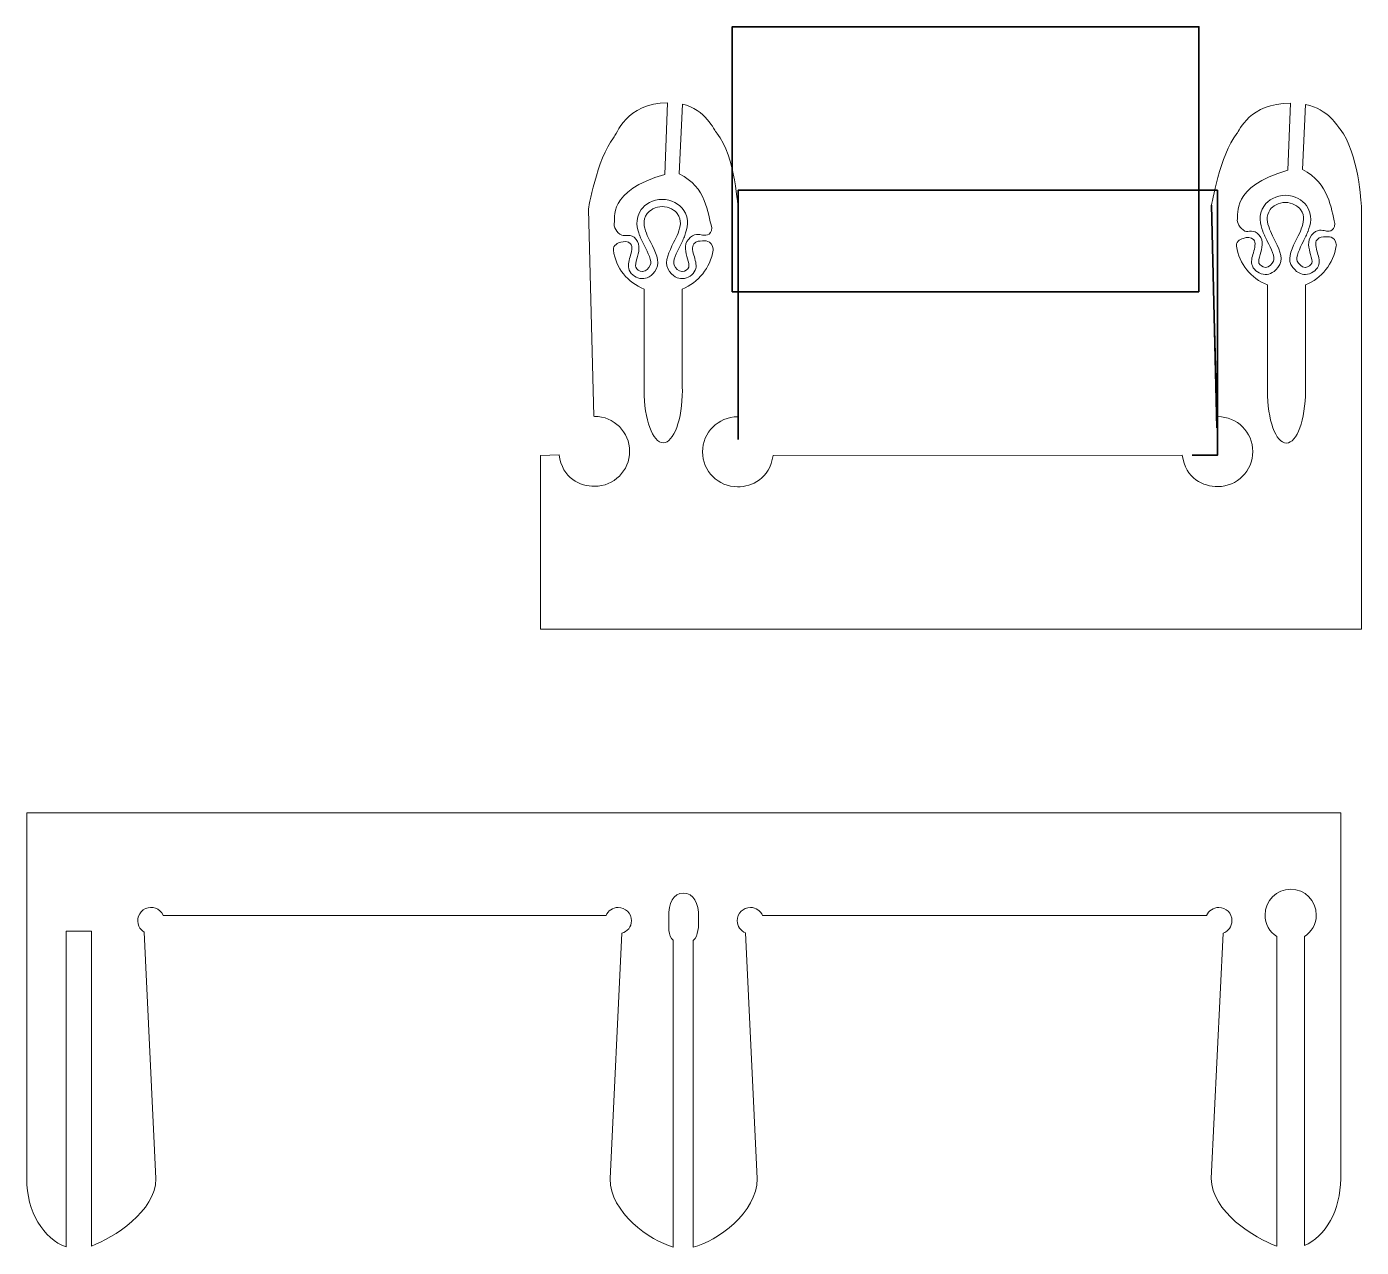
# Model space of a CAD drawing. Header units: millimetres. Extents: x 34 to 139, y -100 to -3.
import ezdxf

# ---------------------------------------------------------------- set-up
doc = ezdxf.new("R2010")
doc.units = ezdxf.units.MM
doc.header["$MEASUREMENT"] = 0
doc.layers.add('Layer 1', color=7, linetype='Continuous', lineweight=0)

msp = doc.modelspace()

# ---------------------------------------------------------------- linework, layer by layer
at = {"layer": 'Layer 1', "color": 250, "lineweight": 35}
msp.add_line((127.45, -17.51), (127.87, -35.14), dxfattribs=at)
msp.add_lwpolyline([(126.45, -24.36), (89.45, -24.36), (89.45, -3.36), (126.45, -3.36)], close=True, dxfattribs=at)
msp.add_lwpolyline([(89.92, -36.08), (89.92, -16.32), (127.92, -16.32), (127.92, -37.32), (125.92, -37.32)], dxfattribs=at)
at = {"layer": 'Layer 1', "color": 250, "lineweight": 0}
msp.add_lwpolyline([(63.68, -90.23)], dxfattribs=at)
for points, knots in [([(89.93, -34.27), (89.93, -34.27), (89.88, -34.27), (89.88, -34.27), (88.35, -34.27), (87.1, -35.52), (87.1, -37.05), (87.1, -38.58), (88.35, -39.82), (89.88, -39.82), (91.01, -39.82), (92.44, -39.19), (92.69, -37.33), (92.69, -37.33), (125.13, -37.32), (125.13, -37.32), (125.38, -39.17), (126.81, -39.8), (127.95, -39.8), (129.48, -39.8), (130.72, -38.56), (130.72, -37.03), (130.72, -35.5), (129.48, -34.26), (127.95, -34.26), (127.95, -34.26), (127.9, -34.26), (127.9, -34.26), (127.9, -34.26), (127.45, -17.51), (127.45, -17.51), (127.45, -17.51), (128.13, -13.52), (129.45, -11.83), (129.67, -11.6), (130.45, -9.42), (133.72, -9.42), (133.72, -9.42), (133.51, -14.74), (133.51, -14.74), (128.94, -16.02), (129.6, -18.28), (129.51, -18.6), (129.51, -18.6), (129.51, -18.6), (129.51, -18.6), (129.43, -18.83), (129.69, -19.38), (130.1, -19.55), (130.4, -19.68), (130.79, -19.35), (131.23, -19.88), (131.62, -20.34), (131.45, -20.94), (131.31, -21.42), (131.24, -21.68), (131.15, -21.97), (131.21, -22.09), (131.28, -22.25), (131.49, -22.42), (131.72, -22.43), (131.73, -22.43), (131.74, -22.43), (131.74, -22.43), (132.04, -22.43), (132.24, -22.16), (132.36, -21.94), (132.53, -21.63), (132.16, -20.92), (131.9, -20.4), (131.75, -20.1), (131.61, -19.83), (131.52, -19.58), (131.52, -19.58), (131.52, -19.57), (131.52, -19.57), (131.33, -19.02), (131.09, -18.32), (131.65, -17.52), (131.92, -17.13), (132.59, -16.71), (133.31, -16.72), (134.03, -16.71), (134.7, -17.13), (134.97, -17.52), (135.52, -18.32), (135.29, -19.02), (135.1, -19.57), (135.1, -19.57), (135.09, -19.58), (135.09, -19.58), (135.01, -19.83), (134.87, -20.1), (134.72, -20.4), (134.46, -20.92), (134.09, -21.63), (134.25, -21.94), (134.37, -22.16), (134.58, -22.43), (134.87, -22.43), (134.88, -22.43), (134.89, -22.43), (134.89, -22.43), (135.13, -22.42), (135.34, -22.25), (135.41, -22.09), (135.47, -21.97), (135.38, -21.68), (135.31, -21.42), (135.17, -20.94), (135, -20.34), (135.38, -19.88), (135.82, -19.35), (136.25, -19.5), (136.49, -19.54), (136.63, -19.57), (137.2, -19.66), (137.24, -18.96), (136.89, -17.8), (136.83, -15.76), (134.66, -14.68), (134.66, -14.68), (134.91, -9.52), (134.91, -9.52), (136.73, -9.9), (137.44, -11.26), (137.65, -11.48), (139.11, -13.3), (139.33, -17.51), (139.33, -17.51), (139.33, -17.51), (139.33, -51.09), (139.33, -51.09), (139.33, -51.09), (134.87, -51.09), (134.87, -51.09), (134.87, -51.09), (127.45, -51.09), (127.45, -51.09), (127.45, -51.09), (74.26, -51.09), (74.26, -51.09), (74.26, -51.09), (74.26, -37.33), (74.26, -37.33), (74.26, -37.33), (75.73, -37.29), (75.73, -37.29), (75.98, -39.15), (77.41, -39.78), (78.54, -39.78), (80.08, -39.78), (81.32, -38.54), (81.32, -37.01), (81.32, -35.48), (80.08, -34.24), (78.54, -34.24), (78.54, -34.24), (78.49, -34.23), (78.49, -34.23), (78.49, -34.23), (78.05, -17.84), (78.05, -17.84), (78.05, -17.84), (78.72, -13.85), (80.05, -12.16), (80.26, -11.93), (81.05, -9.4), (84.32, -9.4), (84.32, -9.4), (84.11, -15.07), (84.11, -15.07), (79.53, -16.35), (80.19, -18.61), (80.1, -18.93), (80.1, -18.93), (80.1, -18.93), (80.1, -18.93), (80.03, -19.16), (80.28, -19.71), (80.69, -19.88), (80.99, -20.01), (81.39, -19.68), (81.83, -20.21), (82.21, -20.67), (82.04, -21.27), (81.9, -21.75), (81.83, -22.01), (81.75, -22.3), (81.8, -22.42), (81.87, -22.58), (82.09, -22.75), (82.32, -22.76), (82.33, -22.76), (82.33, -22.76), (82.34, -22.76), (82.63, -22.76), (82.84, -22.49), (82.96, -22.27), (83.12, -21.96), (82.76, -21.25), (82.49, -20.73), (82.34, -20.43), (82.2, -20.16), (82.12, -19.91), (82.12, -19.91), (82.11, -19.9), (82.11, -19.9), (81.92, -19.35), (81.69, -18.65), (82.24, -17.85), (82.51, -17.46), (83.18, -17.04), (83.9, -17.05), (84.62, -17.04), (85.3, -17.46), (85.57, -17.85), (86.12, -18.65), (85.88, -19.35), (85.69, -19.9), (85.69, -19.9), (85.69, -19.91), (85.69, -19.91), (85.61, -20.16), (85.47, -20.43), (85.32, -20.73), (85.05, -21.25), (84.69, -21.96), (84.85, -22.27), (84.97, -22.49), (85.17, -22.76), (85.47, -22.76), (85.48, -22.76), (85.48, -22.76), (85.49, -22.76), (85.72, -22.75), (85.94, -22.58), (86.01, -22.42), (86.06, -22.3), (85.98, -22.01), (85.9, -21.75), (85.77, -21.27), (85.59, -20.67), (85.98, -20.21), (86.42, -19.68), (86.85, -19.83), (87.09, -19.87), (87.22, -19.9), (87.8, -19.99), (87.84, -19.29), (87.49, -18.13), (87.42, -16.09), (85.25, -15.01), (85.25, -15.01), (85.5, -9.5), (85.5, -9.5), (87.33, -9.88), (88.03, -11.59), (88.24, -11.81), (89.71, -13.63), (89.92, -17.84), (89.92, -17.84), (89.92, -17.84), (89.93, -34.27), (89.93, -34.27)], [0, 0, 0, 0, 1, 1, 1, 2, 2, 2, 3, 3, 3, 4, 4, 4, 5, 5, 5, 6, 6, 6, 7, 7, 7, 8, 8, 8, 9, 9, 9, 10, 10, 10, 11, 11, 11, 12, 12, 12, 13, 13, 13, 14, 14, 14, 15, 15, 15, 16, 16, 16, 17, 17, 17, 18, 18, 18, 19, 19, 19, 20, 20, 20, 21, 21, 21, 22, 22, 22, 23, 23, 23, 24, 24, 24, 25, 25, 25, 26, 26, 26, 27, 27, 27, 28, 28, 28, 29, 29, 29, 30, 30, 30, 31, 31, 31, 32, 32, 32, 33, 33, 33, 34, 34, 34, 35, 35, 35, 36, 36, 36, 37, 37, 37, 38, 38, 38, 39, 39, 39, 40, 40, 40, 41, 41, 41, 42, 42, 42, 43, 43, 43, 44, 44, 44, 45, 45, 45, 46, 46, 46, 47, 47, 47, 48, 48, 48, 49, 49, 49, 50, 50, 50, 51, 51, 51, 52, 52, 52, 53, 53, 53, 54, 54, 54, 55, 55, 55, 56, 56, 56, 57, 57, 57, 58, 58, 58, 59, 59, 59, 60, 60, 60, 61, 61, 61, 62, 62, 62, 63, 63, 63, 64, 64, 64, 65, 65, 65, 66, 66, 66, 67, 67, 67, 68, 68, 68, 69, 69, 69, 70, 70, 70, 71, 71, 71, 72, 72, 72, 73, 73, 73, 74, 74, 74, 75, 75, 75, 76, 76, 76, 77, 77, 77, 78, 78, 78, 79, 79, 79, 80, 80, 80, 81, 81, 81, 82, 82, 82, 83, 83, 83, 84, 84, 84, 85, 85, 85, 86, 86, 86, 87, 87, 87, 88, 88, 88, 88]), ([(85.5, -32.18), (85.5, -34.47), (84.82, -36.33), (83.98, -36.33), (83.15, -36.33), (82.47, -34.47), (82.47, -32.18), (82.47, -32.18), (82.48, -31.9), (82.48, -31.9), (82.48, -31.9), (82.48, -24.15), (82.48, -24.15), (81.17, -23.62), (80.22, -22.51), (80.03, -21.07), (80.03, -21.07), (80.03, -21.02), (80.03, -21.02), (79.99, -20.68), (80.44, -20.48), (80.62, -20.44), (80.83, -20.38), (81.19, -20.33), (81.4, -20.57), (81.59, -20.8), (81.47, -21.21), (81.36, -21.6), (81.25, -21.98), (81.15, -22.34), (81.29, -22.65), (81.45, -23.03), (81.87, -23.31), (82.3, -23.32), (82.31, -23.32), (82.32, -23.32), (82.34, -23.32), (82.61, -23.32), (83.1, -23.21), (83.46, -22.53), (83.76, -21.97), (83.35, -21.17), (82.99, -20.47), (82.85, -20.2), (82.72, -19.94), (82.65, -19.73), (82.65, -19.73), (82.65, -19.72), (82.65, -19.72), (82.47, -19.19), (82.31, -18.74), (82.71, -18.17), (82.87, -17.93), (83.38, -17.61), (83.9, -17.61), (84.42, -17.61), (84.94, -17.93), (85.1, -18.17), (85.49, -18.74), (85.34, -19.19), (85.16, -19.72), (85.16, -19.72), (85.16, -19.73), (85.16, -19.73), (85.09, -19.94), (84.95, -20.2), (84.81, -20.47), (84.46, -21.17), (84.05, -21.97), (84.35, -22.53), (84.71, -23.21), (85.19, -23.32), (85.47, -23.32), (85.48, -23.32), (85.5, -23.32), (85.51, -23.32), (85.94, -23.31), (86.35, -23.03), (86.52, -22.65), (86.66, -22.34), (86.56, -21.98), (86.45, -21.6), (86.33, -21.21), (86.22, -20.8), (86.41, -20.57), (86.62, -20.33), (86.88, -20.34), (87.09, -20.34), (87.23, -20.34), (87.83, -20.21), (87.94, -21), (87.94, -21), (87.94, -21.06), (87.94, -21.06), (87.72, -22.47), (86.77, -23.63), (85.49, -24.15), (85.49, -24.15), (85.48, -31.94), (85.48, -31.94), (85.48, -31.94), (85.5, -32.18), (85.5, -32.18)], [0, 0, 0, 0, 1, 1, 1, 2, 2, 2, 3, 3, 3, 4, 4, 4, 5, 5, 5, 6, 6, 6, 7, 7, 7, 8, 8, 8, 9, 9, 9, 10, 10, 10, 11, 11, 11, 12, 12, 12, 13, 13, 13, 14, 14, 14, 15, 15, 15, 16, 16, 16, 17, 17, 17, 18, 18, 18, 19, 19, 19, 20, 20, 20, 21, 21, 21, 22, 22, 22, 23, 23, 23, 24, 24, 24, 25, 25, 25, 26, 26, 26, 27, 27, 27, 28, 28, 28, 29, 29, 29, 30, 30, 30, 31, 31, 31, 32, 32, 32, 33, 33, 33, 34, 34, 34, 34]), ([(134.9, -32.21), (134.9, -34.5), (134.23, -36.35), (133.39, -36.35), (132.55, -36.35), (131.88, -34.5), (131.88, -32.21), (131.88, -32.21), (131.89, -31.92), (131.89, -31.92), (131.89, -31.92), (131.88, -23.82), (131.88, -23.82), (130.58, -23.29), (129.63, -22.18), (129.44, -20.74), (129.44, -20.74), (129.43, -20.69), (129.43, -20.69), (129.4, -20.35), (129.85, -20.15), (130.03, -20.11), (130.23, -20.05), (130.6, -20), (130.8, -20.24), (130.99, -20.47), (130.88, -20.88), (130.77, -21.27), (130.66, -21.65), (130.55, -22.01), (130.69, -22.32), (130.86, -22.7), (131.28, -22.98), (131.7, -22.99), (131.72, -22.99), (131.73, -22.99), (131.74, -22.99), (132.02, -22.99), (132.5, -22.88), (132.86, -22.2), (133.16, -21.64), (132.76, -20.84), (132.4, -20.14), (132.26, -19.87), (132.13, -19.61), (132.06, -19.4), (132.06, -19.4), (132.05, -19.39), (132.05, -19.39), (131.87, -18.86), (131.72, -18.41), (132.11, -17.84), (132.27, -17.6), (132.78, -17.28), (133.3, -17.28), (133.82, -17.28), (134.34, -17.6), (134.51, -17.84), (134.9, -18.41), (134.74, -18.86), (134.57, -19.39), (134.57, -19.39), (134.56, -19.4), (134.56, -19.4), (134.49, -19.61), (134.36, -19.87), (134.22, -20.14), (133.86, -20.84), (133.46, -21.64), (133.75, -22.2), (134.12, -22.88), (134.6, -22.99), (134.88, -22.99), (134.89, -22.99), (134.9, -22.99), (134.91, -22.99), (135.34, -22.98), (135.76, -22.7), (135.93, -22.32), (136.06, -22.01), (135.96, -21.65), (135.85, -21.27), (135.74, -20.88), (135.62, -20.47), (135.82, -20.24), (136.02, -20), (136.28, -20.01), (136.5, -20.01), (136.63, -20.01), (137.24, -19.88), (137.35, -20.67), (137.35, -20.67), (137.34, -20.73), (137.34, -20.73), (137.13, -22.14), (136.18, -23.3), (134.9, -23.82), (134.9, -23.82), (134.89, -31.96), (134.89, -31.96), (134.89, -31.96), (134.9, -32.21), (134.9, -32.21)], [0, 0, 0, 0, 1, 1, 1, 2, 2, 2, 3, 3, 3, 4, 4, 4, 5, 5, 5, 6, 6, 6, 7, 7, 7, 8, 8, 8, 9, 9, 9, 10, 10, 10, 11, 11, 11, 12, 12, 12, 13, 13, 13, 14, 14, 14, 15, 15, 15, 16, 16, 16, 17, 17, 17, 18, 18, 18, 19, 19, 19, 20, 20, 20, 21, 21, 21, 22, 22, 22, 23, 23, 23, 24, 24, 24, 25, 25, 25, 26, 26, 26, 27, 27, 27, 28, 28, 28, 29, 29, 29, 30, 30, 30, 31, 31, 31, 32, 32, 32, 33, 33, 33, 34, 34, 34, 34]), ([(41.87, -65.66), (41.87, -65.66), (33.52, -65.66), (33.52, -65.66), (33.52, -65.66), (33.52, -94.65), (33.52, -94.65), (33.52, -97.26), (34.85, -99.45), (36.65, -100.03), (36.65, -100.03), (36.65, -75.03), (36.65, -75.03), (36.65, -75.03), (38.66, -75.03), (38.66, -75.03), (38.66, -75.03), (38.66, -99.98), (38.66, -99.98), (40.38, -99.34), (43.77, -97.2), (43.77, -94.65), (43.77, -94.65), (43.77, -94.63), (43.77, -94.63), (43.77, -94.63), (42.84, -75.1), (42.84, -75.1), (42.66, -74.99), (42.51, -74.84), (42.42, -74.64), (42.18, -74.11), (42.41, -73.49), (42.94, -73.24), (43.46, -73), (44.09, -73.23), (44.33, -73.76), (44.33, -73.76), (44.33, -73.77), (44.34, -73.78), (44.34, -73.78), (79.45, -73.78), (79.45, -73.78), (79.61, -73.41), (79.98, -73.15), (80.41, -73.15), (80.99, -73.15), (81.46, -73.62), (81.46, -74.2), (81.46, -74.68), (81.14, -75.08), (80.7, -75.2), (80.7, -75.2), (79.77, -94.63), (79.77, -94.63), (79.77, -94.63), (79.77, -94.65), (79.77, -94.65), (79.77, -97.32), (82.92, -99.54), (84.77, -100.06), (84.77, -100.06), (84.77, -75.75), (84.77, -75.75), (84.36, -75.39), (84.42, -74.65), (84.42, -73.94), (84.42, -72.81), (84.76, -72.02), (85.58, -72.02), (86.4, -72.02), (86.79, -72.81), (86.79, -73.94), (86.79, -74.66), (86.79, -75.41), (86.37, -75.77), (86.37, -75.77), (86.37, -100.08), (86.37, -100.08), (88.25, -99.59), (91.43, -97.35), (91.43, -94.65), (91.43, -94.65), (91.43, -94.63), (91.43, -94.63), (91.43, -94.63), (90.5, -75.17), (90.5, -75.17), (90.12, -75.01), (89.85, -74.64), (89.85, -74.2), (89.85, -73.62), (90.32, -73.15), (90.9, -73.15), (91.33, -73.15), (91.7, -73.41), (91.86, -73.78), (91.86, -73.78), (127.06, -73.78), (127.06, -73.78), (127.23, -73.41), (127.59, -73.15), (128.02, -73.15), (128.6, -73.15), (129.07, -73.62), (129.07, -74.2), (129.07, -74.66), (128.78, -75.05), (128.37, -75.19), (128.37, -75.19), (127.43, -94.63), (127.43, -94.63), (127.43, -94.63), (127.43, -94.63), (127.43, -94.63), (127.43, -97.22), (130.86, -99.38), (132.62, -99.98), (132.62, -99.98), (132.62, -75.45), (132.62, -75.45), (132.07, -75.09), (131.7, -74.46), (131.7, -73.75), (131.7, -72.62), (132.61, -71.71), (133.73, -71.71), (134.85, -71.71), (135.76, -72.62), (135.76, -73.75), (135.76, -74.47), (135.38, -75.1), (134.81, -75.46), (134.81, -75.46), (134.81, -99.94), (134.81, -99.94), (136.48, -99.24), (137.69, -97.14), (137.69, -94.65), (137.69, -94.65), (137.69, -65.66), (137.69, -65.66), (137.69, -65.66), (41.87, -65.66), (41.87, -65.66)], [0, 0, 0, 0, 1, 1, 1, 2, 2, 2, 3, 3, 3, 4, 4, 4, 5, 5, 5, 6, 6, 6, 7, 7, 7, 8, 8, 8, 9, 9, 9, 10, 10, 10, 11, 11, 11, 12, 12, 12, 13, 13, 13, 14, 14, 14, 15, 15, 15, 16, 16, 16, 17, 17, 17, 18, 18, 18, 19, 19, 19, 20, 20, 20, 21, 21, 21, 22, 22, 22, 23, 23, 23, 24, 24, 24, 25, 25, 25, 26, 26, 26, 27, 27, 27, 28, 28, 28, 29, 29, 29, 30, 30, 30, 31, 31, 31, 32, 32, 32, 33, 33, 33, 34, 34, 34, 35, 35, 35, 36, 36, 36, 37, 37, 37, 38, 38, 38, 39, 39, 39, 40, 40, 40, 41, 41, 41, 42, 42, 42, 43, 43, 43, 44, 44, 44, 45, 45, 45, 46, 46, 46, 47, 47, 47, 48, 48, 48, 48])]:
    msp.add_open_spline(points, degree=3, knots=knots, dxfattribs=at)

doc.saveas('drawing.dxf')
